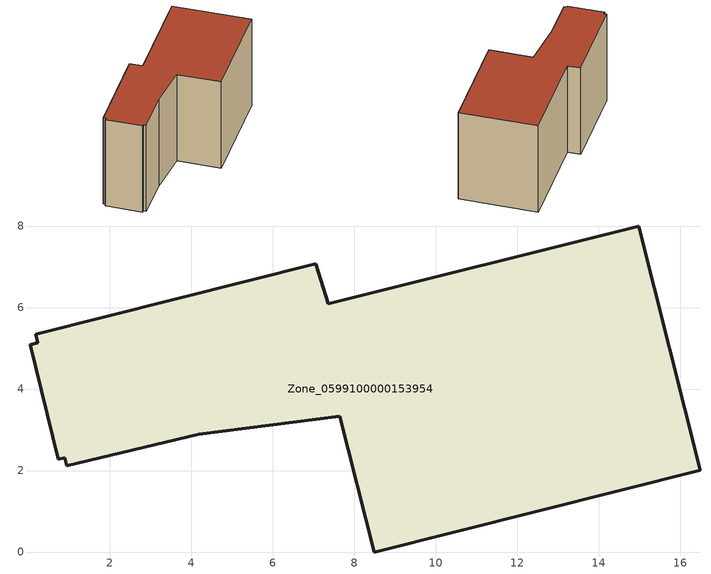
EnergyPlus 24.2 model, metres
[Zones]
Zone_0599100000153954
 floor ground (C_G): 7.65,3.33 4.18,2.88 0.94,2.12 0.9,2.32 0.74,2.28 0.05,5.09 0.24,5.13 0.19,5.35 7.05,7.07 7.36,6.09 14.98,8 16.49,2.01 8.49,0 z0
 wall outside (C_F): 7.36,6.09 7.05,7.07 0.19,5.35 0.24,5.13 0.05,5.09 0.74,2.28 0.9,2.32 0.94,2.12 4.18,2.88 7.65,3.33 8.49,0 16.49,2.01 14.98,8 7.36,6.09 z0:7.92
 roof outside (C_R): 0.19,5.35 0.24,5.13 0.05,5.09 0.74,2.28 0.9,2.32 0.94,2.12 4.18,2.88 7.65,3.33 8.49,0 16.49,2.01 14.98,8 7.36,6.09 7.05,7.07 z7.92
[BUILDING]
Pand.0599100000153954: North Axis=0; Terrain=City; Loads Convergence Tolerance Value=0.04; Temperature Convergence Tolerance Value=0.4; Solar Distribution=FullExterior; Maximum Number of Warmup Days=25; Minimum Number of Warmup Days=1
[Site:Location]
Rotterdam.The.Hague.AP_ZH_NLD Design_Conditions: Latitude=51.96; Longitude=4.45; Time Zone=1; Elevation=-4.5
[SITE:GROUNDTEMPERATURE:BUILDINGSURFACE]
18, 18, 18, 18, 18, 18, 18, 18, 18, 18, 18, 18
[MATERIAL] Thermal Absorptance=0.9; Solar Absorptance=0.7; Visible Absorptance=0.7
Name | Roughness | Thickness | Conductivity | Density | Specific Heat
G.TC.1965-1974 | MediumSmooth | 0.15 | 0.882353 | 540 | 1210
F.TC.1965-1974 | Rough | 0.3 | 0.697674 | 1920 | 840
R.TC.1965-1974 | MediumRough | 0.2 | 0.232558 | 1500 | 1000
[CONSTRUCTION]
C_G: G.TC.1965-1974
C_F: F.TC.1965-1974
C_R: R.TC.1965-1974
[ZONE]
Zone_0599100000153954: Type=1; Multiplier=1; Ceiling Height=Autocalculate; Volume=Autocalculate; Floor Area=autocalculate; Part of Total Floor Area=Yes
[ZONEINFILTRATION:DESIGNFLOWRATE]
Infil_Zone_0599100000153954: Zone or ZoneList or Space or SpaceList=Zone_0599100000153954; Schedule=AlwaysOn; Design Flow Rate Calculation Method=Flow/Area; Flow Rate per Floor Area=0.003; Constant Term Coefficient=1; Temperature Term Coefficient=0; Velocity Term Coefficient=0; Velocity Squared Term Coefficient=0
[HVACTEMPLATE:ZONE:IDEALLOADSAIRSYSTEM]
Zone_0599100000153954: Maximum Heating Supply Air Temperature=50; Minimum Cooling Supply Air Temperature=13; Maximum Heating Supply Air Humidity Ratio=0.0156; Minimum Cooling Supply Air Humidity Ratio=0.0077; Heating Limit=NoLimit; Cooling Limit=NoLimit; Dehumidification Control Type=ConstantSensibleHeatRatio; Cooling Sensible Heat Ratio=0.7; Dehumidification Setpoint=60; Humidification Control Type=None; Humidification Setpoint=30; Outdoor Air Method=None; Outdoor Air Flow Rate per Person=0.00944; Outdoor Air Flow Rate per Zone Floor Area=0; Outdoor Air Flow Rate per Zone=0; Demand Controlled Ventilation Type=None; Outdoor Air Economizer Type=NoEconomizer; Heat Recovery Type=None; Sensible Heat Recovery Effectiveness=0.7; Latent Heat Recovery Effectiveness=0.65
[ZONECONTROL:THERMOSTAT]
ThermostatControl_Zone_0599100000153954: Zone or ZoneList=Zone_0599100000153954; Control Type Schedule=DualSetpointControlType; Control 1=Thermostat_Zone_0599100000153954; Temperature Difference Between Cutout And Setpoint=0
[THERMOSTATSETPOINT:DUALSETPOINT]
Thermostat_Zone_0599100000153954: Heating Setpoint Temperature Schedule=HeatingSetpoint_Zone_0599100000153954; Cooling Setpoint Temperature Schedule=CoolingSetpoint_Zone_0599100000153954
[SCHEDULE:COMPACT]
HeatingSetpoint_Zone_0599100000153954: Through: 12/31, For: AllDays, Until: 24:00, 21
CoolingSetpoint_Zone_0599100000153954: Through: 12/31, For: AllDays, Until: 24:00, 24
DualSetpointControlType: Through: 12/31, For: AllDays, Until: 24:00, 4
AlwaysOn: Through: 12/31, For: AllDays, Until: 24:00, 1
